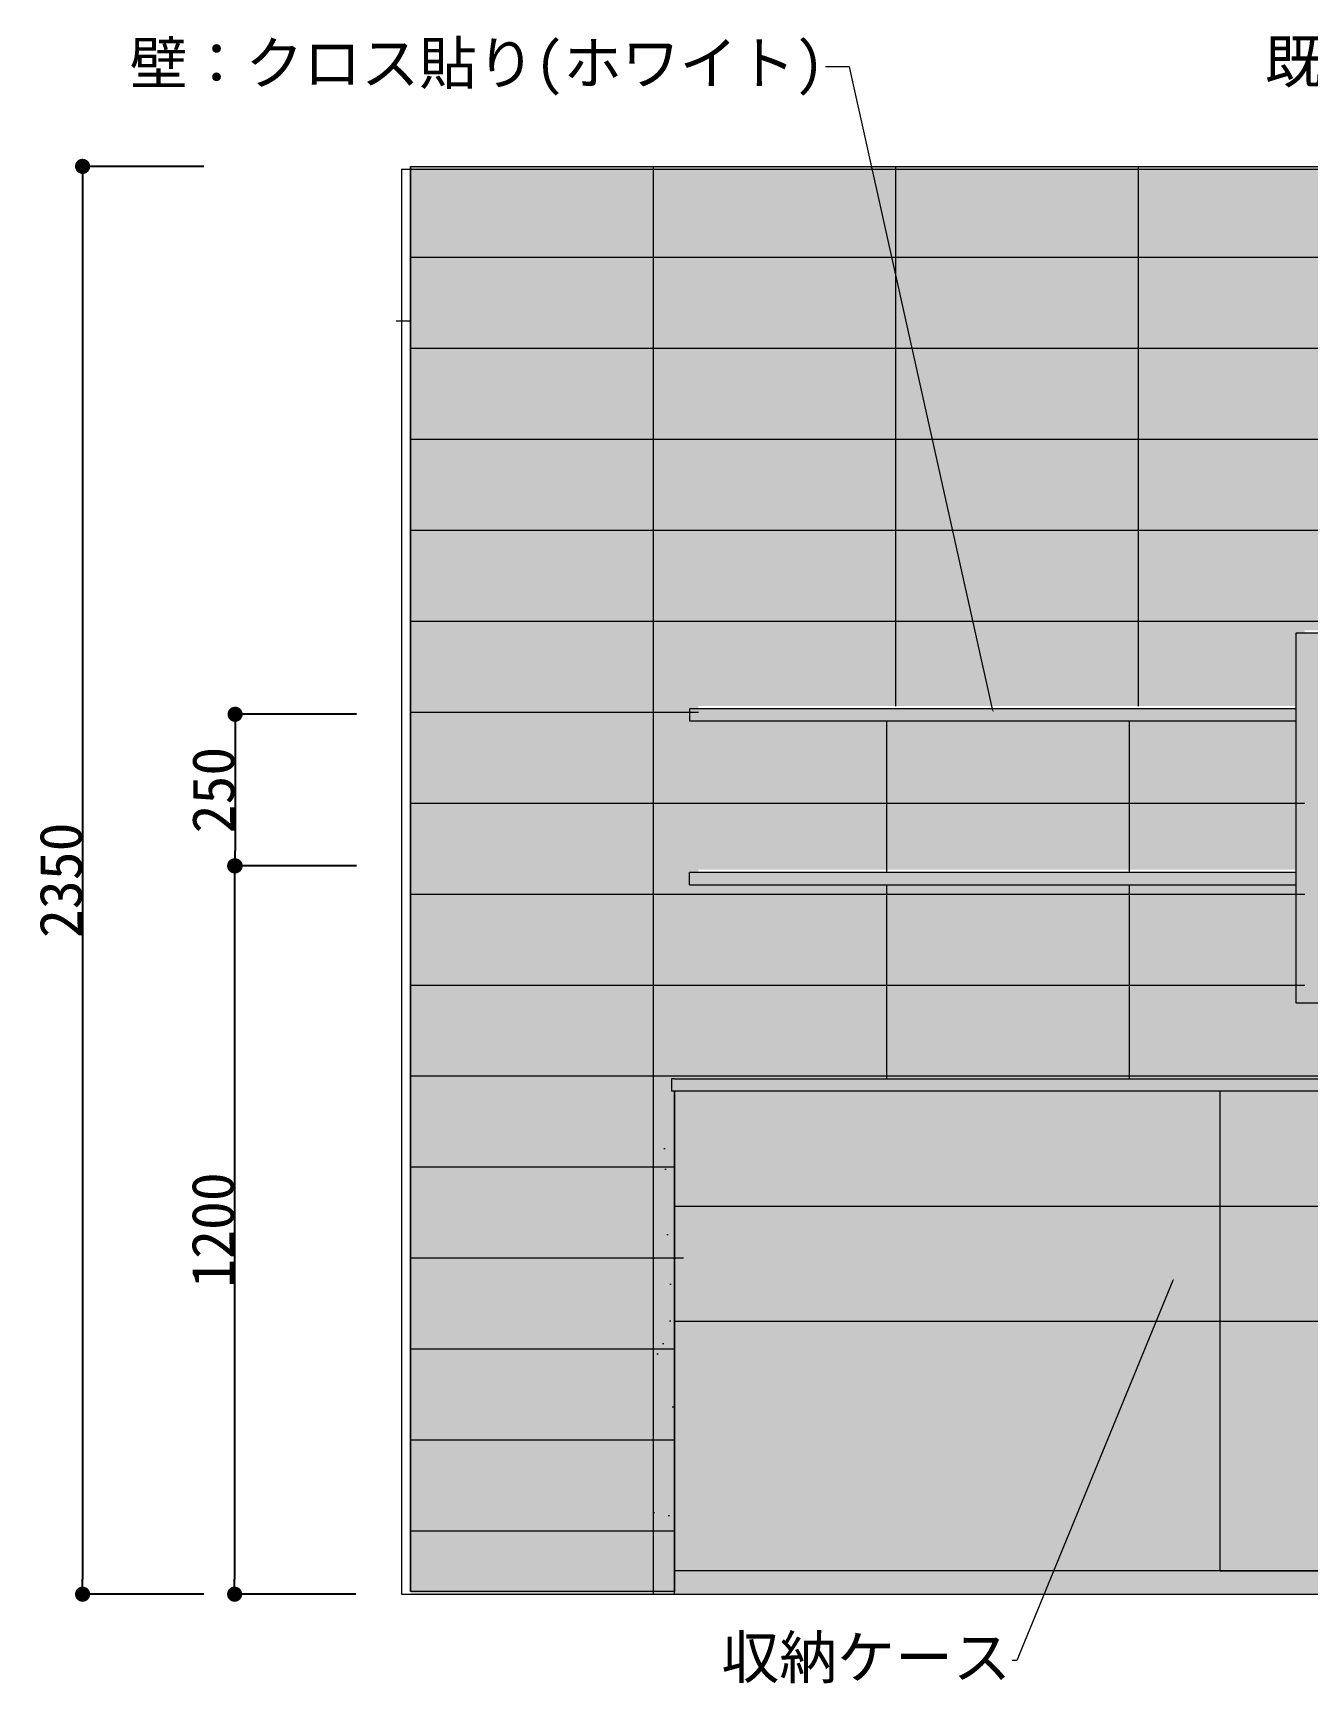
# Model space of a CAD drawing. Header units: millimetres. Extents: x -63086 to 83971, y -129912 to 13382.
# Drawn here: x 20180 to 22283, y -99062 to -96327 of the extents above; entities that cross this region are included whole.
import ezdxf
from ezdxf import colors
from ezdxf.entities.mleader import LeaderData, LeaderLine
from ezdxf.math import Vec2, Vec3

# ---------------------------------------------------------------- set-up
doc = ezdxf.new("R2010")
doc.units = ezdxf.units.MM
doc.layers.get('0').update_dxf_attribs({"lineweight": 0})
for name, color, linetype, lineweight in [('097家具', 7, 'Continuous', 0), ('展開', 7, 'Continuous', 9), ('展開建具用', 250, 'Continuous', 9)]:
    doc.layers.add(name, color=color, linetype=linetype, lineweight=lineweight)
doc.layers.add('文字', color=7, linetype='Continuous')
doc.styles.get("Standard").update_dxf_attribs({"font": 'MS Mincho.ttf'})
doc.dimstyles.new('寸法', dxfattribs={"dimtxt": 70, "dimasz": 25, "dimexe": 1.5, "dimexo": 200, "dimtad": 1, "dimdec": 0, "dimtxsty": 'Standard', "dimblk": 'DOT', "dimcen": 2.5, "dimadec": 0, "dimazin": 0, "dimtfac": 1, "dimtdec": 0, "dimtmove": 0, "dimatfit": 3, "dimfxl": 200, "dimfxlon": 1, "dimarcsym": 0})
pattern_1 = [(37.5, (3875, 404.97), (-4.64009, 141.92984), [0, -111.9632, 0, -125.222, 0, -119.6975]), (7.5, (3875, 404.97), (130.36175, 207.87928), [0, -60.4012, 0, -100.9142, 0, -38.6715]), (327.5, (3784.4, 404.97), (229.38779, 0.41678), [0, -36.83, 0, -132.588, 0, -173.101]), (317.5, (3784.4, 404.97), (221.43137, 64.6495), [0, -18.415, 0, -86.9188, 0, -99.441])]

# ---------------------------------------------------------------- blocks, each defined once
blk = doc.blocks.new('_Dot')
at = {"color": 0, "linetype": 'ByBlock', "lineweight": -2}
blk.add_line((-0.5, 0), (-1, 0), dxfattribs=at)
at = {"color": 0, "linetype": 'ByBlock', "const_width": 0.5}
blk.add_lwpolyline([(-0.25, 0, 1), (0.25, 0, 1)], format="xyb", close=True, dxfattribs=at)
blk = doc.blocks.new('*D659')
at = {"layer": 'Defpoints', "color": 0, "ltscale": 10, "transparency": 16777216}
for p in [(21264.4, -97450.1), (20513.6, -97700.1), (21264.4, -97700.1)]:
    blk.add_point(p, dxfattribs=at)
at = {"layer": '展開建具用', "color": 0, "lineweight": -2, "ltscale": 10, "transparency": 16777216}
for p, q in [((20713.6, -97450.1), (20512.1, -97450.1)), ((20513.6, -97475.1), (20513.6, -97675.1)), ((20713.6, -97700.1), (20512.1, -97700.1))]:
    blk.add_line(p, q, dxfattribs=at)
at = {"layer": '展開建具用', "color": 0, "lineweight": -2, "ltscale": 10, "transparency": 16777216, "xscale": 25, "yscale": 25, "zscale": 25}
for p, rotation in [((20513.6, -97450.1), 90), ((20513.6, -97700.1), 270)]:
    blk.add_blockref('_Dot', p, dxfattribs=dict(at, rotation=rotation))
at = {"layer": '展開建具用', "color": 0, "ltscale": 10, "transparency": 16777216, "insert": (20478, -97575.1), "char_height": 70, "attachment_point": 5, "rotation": 90}
blk.add_mtext('250', dxfattribs=at)
blk = doc.blocks.new('*D660')
at = {"layer": 'Defpoints', "color": 0, "ltscale": 10, "transparency": 16777216}
for p in [(21263.2, -97700.1), (20512.8, -98901.1), (21013.2, -98901.1)]:
    blk.add_point(p, dxfattribs=at)
at = {"layer": '展開建具用', "color": 0, "lineweight": -2, "ltscale": 10, "transparency": 16777216}
for p, q in [((20712.8, -97700.1), (20511.3, -97700.1)), ((20512.8, -97725.1), (20512.8, -98876.1)), ((20712.8, -98901.1), (20511.3, -98901.1))]:
    blk.add_line(p, q, dxfattribs=at)
at = {"layer": '展開建具用', "color": 0, "lineweight": -2, "ltscale": 10, "transparency": 16777216, "xscale": 25, "yscale": 25, "zscale": 25}
for p, rotation in [((20512.8, -97700.1), 90), ((20512.8, -98901.1), 270)]:
    blk.add_blockref('_Dot', p, dxfattribs=dict(at, rotation=rotation))
at = {"layer": '展開建具用', "color": 0, "ltscale": 10, "transparency": 16777216, "insert": (20477.2, -98300.6), "char_height": 70, "attachment_point": 5, "rotation": 90}
blk.add_mtext('1200', dxfattribs=at)
blk = doc.blocks.new('*D661')
at = {"layer": 'Defpoints', "color": 0, "ltscale": 10, "transparency": 16777216}
for p in [(20803, -96546.6), (20262, -98901.1), (20803, -98901.1)]:
    blk.add_point(p, dxfattribs=at)
at = {"layer": '展開建具用', "color": 0, "lineweight": -2, "ltscale": 10, "transparency": 16777216}
for p, q in [((20462, -96546.6), (20260.5, -96546.6)), ((20262, -96571.6), (20262, -98876.1)), ((20462, -98901.1), (20260.5, -98901.1))]:
    blk.add_line(p, q, dxfattribs=at)
at = {"layer": '展開建具用', "color": 0, "lineweight": -2, "ltscale": 10, "transparency": 16777216, "xscale": 25, "yscale": 25, "zscale": 25}
for p, rotation in [((20262, -96546.6), 90), ((20262, -98901.1), 270)]:
    blk.add_blockref('_Dot', p, dxfattribs=dict(at, rotation=rotation))
at = {"layer": '展開建具用', "color": 0, "ltscale": 10, "transparency": 16777216, "insert": (20226.4, -97723.8), "char_height": 70, "attachment_point": 5, "rotation": 90}
blk.add_mtext('2350', dxfattribs=at)

msp = doc.modelspace()

# ---------------------------------------------------------------- hatches: boundary and pattern name
at = {"layer": '097家具', "ltscale": 10, "true_color": 0xfffcf5, "transparency": 33554597}
h = msp.add_hatch(color=7, dxfattribs=at)
h.dxf.hatch_style = 1
h.paths.add_polyline_path([(22263.2131, -97441.1137), (21263.2131, -97441.1137), (21263.2131, -97461.1137), (22263.2131, -97461.1137)])
h.paths.add_polyline_path([(22263.2131, -97711.1137), (21263.2131, -97711.1137), (21263.2131, -97731.1137), (22263.2131, -97731.1137)])
at = {"layer": '展開', "ltscale": 10, "true_color": 0xffffff}
h = msp.add_hatch(color=7, dxfattribs=at)
h.dxf.hatch_style = 1
h.paths.add_polyline_path([(23888.2131, -97841.1137), (23098.2131, -97841.1137), (23098.2131, -97401.1137), (23888.2131, -97401.1137), (23888.2131, -97341.1137), (23038.2131, -97341.1137), (23038.2131, -97901.1137), (23888.2131, -97901.1137)])
h.paths.add_polyline_path([(23038.2131, -97841.1137), (22348.2131, -97841.1137), (22348.2131, -97401.1137), (23038.2131, -97401.1137), (23038.2131, -97341.1137), (22288.2131, -97341.1137), (22288.2131, -97901.1137), (23038.2131, -97901.1137)])
h.paths.add_polyline_path([(23888.2131, -97901.1137), (22288.2131, -97901.1137), (22288.2131, -97926.1137), (23888.2131, -97926.1137)])
h.paths.add_polyline_path([(22288.2131, -97341.1137), (22288.2131, -97316.1137), (22263.2131, -97316.1137), (22263.2131, -97441.1137), (22263.2131, -97926.1137), (22288.2131, -97926.1137), (22288.2131, -97901.1137)])
h.paths.add_polyline_path([(23888.2131, -97316.1137), (22288.2131, -97316.1137), (22288.2131, -97341.1137), (23038.2131, -97341.1137), (23888.2131, -97341.1137)])
h.paths.add_polyline_path([(23913.2131, -97316.1137), (23888.2131, -97316.1137), (23888.2131, -97926.1137), (23913.2131, -97926.1137)])
at = {"layer": '展開建具用', "ltscale": 10, "true_color": 0x636466, "transparency": 33554687}
h = msp.add_hatch(color=251, dxfattribs=at)
h.dxf.hatch_style = 1
h.paths.add_polyline_path([(21202.9618, -96546.5538), (20802.9618, -96546.5538), (20802.9618, -96696.5538), (21202.9618, -96696.5538)])
h = msp.add_hatch(color=251, dxfattribs=at)
h.dxf.hatch_style = 1
h.paths.add_polyline_path([(21602.9618, -96546.5538), (21202.9618, -96546.5538), (21202.9618, -96696.5538), (21202.9618, -96846.5538), (21495.4618, -96846.5538), (21602.9618, -96846.5538)])
h = msp.add_hatch(color=251, dxfattribs=at)
h.dxf.hatch_style = 1
h.paths.add_polyline_path([(22002.9618, -96546.5538), (21602.9618, -96546.5538), (21602.9618, -96696.5538), (22002.9618, -96696.5538)])
h = msp.add_hatch(color=251, dxfattribs=at)
h.dxf.hatch_style = 1
h.paths.add_polyline_path([(22402.9618, -96546.5538), (22002.9618, -96546.5538), (22002.9618, -96696.5538), (22145.4618, -96696.5538), (22402.9618, -96696.5538)])
h = msp.add_hatch(color=251, dxfattribs=at)
h.dxf.hatch_style = 1
h.paths.add_polyline_path([(21202.9618, -96696.5538), (20802.9618, -96696.5538), (20802.9618, -96846.5538), (21202.9618, -96846.5538)])
h = msp.add_hatch(color=251, dxfattribs=at)
h.dxf.hatch_style = 1
h.paths.add_polyline_path([(22002.9618, -96696.5538), (21602.9618, -96696.5538), (21602.9618, -96846.5538), (22002.9618, -96846.5538)])
h = msp.add_hatch(color=251, dxfattribs=at)
h.dxf.hatch_style = 1
h.paths.add_polyline_path([(22402.9618, -96696.5538), (22145.4618, -96696.5538), (22002.9618, -96696.5538), (22002.9618, -96846.5538), (22160.4618, -96846.5538), (22402.9618, -96846.5538)])
h = msp.add_hatch(color=251, dxfattribs=at)
h.dxf.hatch_style = 1
h.paths.add_polyline_path([(21202.9618, -96846.5538), (20802.9618, -96846.5538), (20802.9618, -96996.5538), (21202.9618, -96996.5538)])
h = msp.add_hatch(color=251, dxfattribs=at)
h.dxf.hatch_style = 1
h.paths.add_polyline_path([(21602.9618, -96846.5538), (21495.4618, -96846.5538), (21202.9618, -96846.5538), (21202.9618, -96996.5538), (21495.4618, -96996.5538), (21602.9618, -96996.5538)])
h = msp.add_hatch(color=251, dxfattribs=at)
h.dxf.hatch_style = 1
h.paths.add_polyline_path([(22002.9618, -96846.5538), (21602.9618, -96846.5538), (21602.9618, -96996.5538), (22002.9618, -96996.5538)])
h = msp.add_hatch(color=251, dxfattribs=at)
h.dxf.hatch_style = 1
h.paths.add_polyline_path([(22402.9618, -96846.5538), (22160.4618, -96846.5538), (22002.9618, -96846.5538), (22002.9618, -96996.5538), (22160.4618, -96996.5538), (22402.9618, -96996.5538)])
h = msp.add_hatch(color=251, dxfattribs=at)
h.dxf.hatch_style = 1
h.paths.add_polyline_path([(21202.9618, -96996.5538), (20802.9618, -96996.5538), (20802.9618, -97146.5538), (21202.9618, -97146.5538)])
h = msp.add_hatch(color=251, dxfattribs=at)
h.dxf.hatch_style = 1
h.paths.add_polyline_path([(21602.9618, -96996.5538), (21495.4618, -96996.5538), (21202.9618, -96996.5538), (21202.9618, -97146.5538), (21602.9618, -97146.5538)])
h = msp.add_hatch(color=251, dxfattribs=at)
h.dxf.hatch_style = 1
h.paths.add_polyline_path([(22002.9618, -96996.5538), (21602.9618, -96996.5538), (21602.9618, -97146.5538), (22002.9618, -97146.5538)])
h = msp.add_hatch(color=251, dxfattribs=at)
h.dxf.hatch_style = 1
h.paths.add_polyline_path([(22402.9618, -96996.5538), (22160.4618, -96996.5538), (22002.9618, -96996.5538), (22002.9618, -97146.5538), (22402.9618, -97146.5538)])
h = msp.add_hatch(color=251, dxfattribs=at)
h.dxf.hatch_style = 1
h.paths.add_polyline_path([(21202.9618, -97146.5538), (20802.9618, -97146.5538), (20802.9618, -97296.5538), (21202.9618, -97296.5538)])
h = msp.add_hatch(color=251, dxfattribs=at)
h.dxf.hatch_style = 1
h.paths.add_polyline_path([(21602.9618, -97146.5538), (21202.9618, -97146.5538), (21202.9618, -97296.5538), (21602.9618, -97296.5538)])
h = msp.add_hatch(color=251, dxfattribs=at)
h.dxf.hatch_style = 1
h.paths.add_polyline_path([(22002.9618, -97146.5538), (21602.9618, -97146.5538), (21602.9618, -97296.5538), (22002.9618, -97296.5538)])
h = msp.add_hatch(color=251, dxfattribs=at)
h.dxf.hatch_style = 1
h.paths.add_polyline_path([(22402.9618, -97146.5538), (22002.9618, -97146.5538), (22002.9618, -97296.5538), (22402.9618, -97296.5538)])
h = msp.add_hatch(color=251, dxfattribs=at)
h.dxf.hatch_style = 1
h.paths.add_polyline_path([(21202.9618, -97296.5538), (20802.9618, -97296.5538), (20802.9618, -97446.5538), (21202.9618, -97446.5538)])
h = msp.add_hatch(color=251, dxfattribs=at)
h.dxf.hatch_style = 1
h.paths.add_polyline_path([(21602.9618, -97296.5538), (21202.9618, -97296.5538), (21202.9618, -97446.5538), (21277.9618, -97446.5538), (21277.9618, -97436.5538), (21602.9618, -97436.5538)])
h = msp.add_hatch(color=251, dxfattribs=at)
h.dxf.hatch_style = 1
h.paths.add_polyline_path([(22002.9618, -97296.5538), (21602.9618, -97296.5538), (21602.9618, -97436.5538), (22002.9618, -97436.5538)])
h = msp.add_hatch(color=251, dxfattribs=at)
h.dxf.hatch_style = 1
h.paths.add_polyline_path([(22277.9618, -97311.5538), (22402.9618, -97311.5538), (22402.9618, -97296.5538), (22002.9618, -97296.5538), (22002.9618, -97436.5538), (22277.9618, -97436.5538)])
h = msp.add_hatch(color=251, dxfattribs=at)
h.dxf.hatch_style = 1
h.paths.add_polyline_path([(21202.9618, -97446.5538), (20802.9618, -97446.5538), (20802.9618, -97596.5538), (21202.9618, -97596.5538)])
h = msp.add_hatch(color=251, dxfattribs=at)
h.dxf.hatch_style = 1
h.paths.add_polyline_path([(21602.9618, -97456.5538), (21277.9618, -97456.5538), (21277.9618, -97446.5538), (21202.9618, -97446.5538), (21202.9618, -97596.5538), (21602.9618, -97596.5538)])
h = msp.add_hatch(color=251, dxfattribs=at)
h.dxf.hatch_style = 1
h.paths.add_polyline_path([(22002.9618, -97456.5538), (21602.9618, -97456.5538), (21602.9618, -97596.5538), (22002.9618, -97596.5538)])
h = msp.add_hatch(color=251, dxfattribs=at)
h.dxf.hatch_style = 1
h.paths.add_polyline_path([(22277.9618, -97456.5538), (22002.9618, -97456.5538), (22002.9618, -97596.5538), (22277.9618, -97596.5538)])
h = msp.add_hatch(color=251, dxfattribs=at)
h.dxf.hatch_style = 1
h.paths.add_polyline_path([(21202.9618, -97596.5538), (20802.9618, -97596.5538), (20802.9618, -97746.5538), (21202.9618, -97746.5538)])
h = msp.add_hatch(color=251, dxfattribs=at)
h.dxf.hatch_style = 1
h.paths.add_polyline_path([(21602.9618, -97596.5538), (21202.9618, -97596.5538), (21202.9618, -97746.5538), (21602.9618, -97746.5538), (21602.9618, -97726.5538), (21277.9618, -97726.5538), (21277.9618, -97706.5538), (21602.9618, -97706.5538)])
h = msp.add_hatch(color=251, dxfattribs=at)
h.dxf.hatch_style = 1
h.paths.add_polyline_path([(22002.9618, -97596.5538), (21602.9618, -97596.5538), (21602.9618, -97706.5538), (22002.9618, -97706.5538)])
h = msp.add_hatch(color=251, dxfattribs=at)
h.dxf.hatch_style = 1
h.paths.add_polyline_path([(22277.9618, -97596.5538), (22002.9618, -97596.5538), (22002.9618, -97706.5538), (22277.9618, -97706.5538)])
h = msp.add_hatch(color=251, dxfattribs=at)
h.dxf.hatch_style = 1
h.paths.add_polyline_path([(22002.9618, -97726.5538), (21602.9618, -97726.5538), (21602.9618, -97746.5538), (22002.9618, -97746.5538)])
h = msp.add_hatch(color=251, dxfattribs=at)
h.dxf.hatch_style = 1
h.paths.add_polyline_path([(22277.9618, -97726.5538), (22002.9618, -97726.5538), (22002.9618, -97746.5538), (22277.9618, -97746.5538)])
h = msp.add_hatch(color=251, dxfattribs=at)
h.dxf.hatch_style = 1
h.paths.add_polyline_path([(21202.9618, -97746.5538), (20802.9618, -97746.5538), (20802.9618, -97896.5538), (21202.9618, -97896.5538)])
h = msp.add_hatch(color=251, dxfattribs=at)
h.dxf.hatch_style = 1
h.paths.add_polyline_path([(21602.9618, -97746.5538), (21202.9618, -97746.5538), (21202.9618, -97896.5538), (21602.9618, -97896.5538)])
h = msp.add_hatch(color=251, dxfattribs=at)
h.dxf.hatch_style = 1
h.paths.add_polyline_path([(22002.9618, -97746.5538), (21602.9618, -97746.5538), (21602.9618, -97896.5538), (22002.9618, -97896.5538)])
h = msp.add_hatch(color=251, dxfattribs=at)
h.dxf.hatch_style = 1
h.paths.add_polyline_path([(22277.9618, -97746.5538), (22002.9618, -97746.5538), (22002.9618, -97896.5538), (22277.9618, -97896.5538)])
h = msp.add_hatch(color=251, dxfattribs=at)
h.dxf.hatch_style = 1
h.paths.add_polyline_path([(21202.9618, -97896.5538), (20802.9618, -97896.5538), (20802.9618, -98046.5538), (21202.9618, -98046.5538)])
h = msp.add_hatch(color=251, dxfattribs=at)
h.dxf.hatch_style = 1
h.paths.add_polyline_path([(21588.2131, -97896.5538), (21202.9618, -97896.5538), (21202.9618, -98046.5538), (21588.2131, -98046.5538)])
h.paths.add_polyline_path([(21988.2131, -97896.5538), (21588.2131, -97896.5538), (21588.2131, -98046.5538), (21988.2131, -98046.5538)])
h.paths.add_polyline_path([(22388.2131, -97926.1137), (22263.2131, -97926.1137), (22263.2131, -97896.5538), (21988.2131, -97896.5538), (21988.2131, -98046.5538), (22388.2131, -98046.5538)])
h.paths.add_polyline_path([(22788.2131, -97926.1137), (22388.2131, -97926.1137), (22388.2131, -98046.5538), (22788.2131, -98046.5538)])
h.paths.add_polyline_path([(23211.0873, -97926.1137), (22788.2131, -97926.1137), (22788.2131, -98046.5538), (23211.0873, -98046.5538)])
h.paths.add_polyline_path([(23611.0873, -97926.1137), (23211.0873, -97926.1137), (23211.0873, -98046.5538), (23611.0873, -98046.5538)])
h.paths.add_polyline_path([(23997.9618, -97901.1137), (23913.2131, -97901.1137), (23913.2131, -97926.1137), (23611.0873, -97926.1137), (23611.0873, -98046.5538), (23997.9618, -98046.5538)])
h.paths.add_polyline_path([(23997.9618, -98046.5538), (23611.0873, -98046.5538), (23611.0873, -98051.1137), (23978.2131, -98051.1137), (23983.2131, -98051.1137), (23983.2131, -98071.1137), (23978.2131, -98071.1137), (23978.2131, -98201.1137), (23997.9618, -98201.1137)])
h.paths.add_polyline_path([(24397.9618, -98046.5538), (23997.9618, -98046.5538), (23997.9618, -98201.1137), (24397.9618, -98201.1137)])
h.paths.add_polyline_path([(23611.0873, -98046.5538), (23211.0873, -98046.5538), (23211.0873, -98051.1137), (23611.0873, -98051.1137)])
h.paths.add_polyline_path([(23211.0873, -98046.5538), (22788.2131, -98046.5538), (22788.2131, -98051.1137), (23211.0873, -98051.1137)])
h.paths.add_polyline_path([(22788.2131, -98046.5538), (22388.2131, -98046.5538), (22388.2131, -98051.1137), (22788.2131, -98051.1137)])
h.paths.add_polyline_path([(22388.2131, -98046.5538), (21988.2131, -98046.5538), (21988.2131, -98051.1137), (22388.2131, -98051.1137)])
h = msp.add_hatch(color=251, dxfattribs=at)
h.dxf.hatch_style = 1
h.paths.add_polyline_path([(21202.9618, -98046.5538), (20802.9618, -98046.5538), (20802.9618, -98196.5538), (21202.9618, -98196.5538)])
at = {"layer": '展開建具用', "ltscale": 10, "true_color": 0x000000, "transparency": 33554687}
h = msp.add_hatch(dxfattribs=at)
h.set_pattern_fill('AR-SAND', color=18, scale=2.9)
h.set_pattern_definition(pattern_1)
h.paths.add_polyline_path([(21238.2131, -98071.1137), (21233.2131, -98071.1137), (21233.2131, -98051.1137), (21238.2131, -98051.1137), (21588.2131, -98051.1137), (21588.2131, -98046.5538), (21202.9618, -98046.5538), (21202.9618, -98196.5538), (21238.2131, -98196.5538)])
h.paths.add_polyline_path([(21238.2131, -98196.5538), (21202.9618, -98196.5538), (21202.9618, -98346.5538), (21238.2131, -98346.5538)])
h.paths.add_polyline_path([(21238.2131, -98346.5538), (21202.9618, -98346.5538), (21202.9618, -98496.5538), (21238.2131, -98496.5538)])
h.paths.add_polyline_path([(21238.2131, -98496.5538), (21202.9618, -98496.5538), (21202.9618, -98646.5538), (21238.2131, -98646.5538)])
h.paths.add_polyline_path([(21238.2131, -98646.5538), (21202.9618, -98646.5538), (21202.9618, -98796.5538), (21238.2131, -98796.5538)])
h.paths.add_polyline_path([(21238.2131, -98796.5538), (21202.9618, -98796.5538), (21202.9618, -98896.5538), (21238.2131, -98896.5538)])
h = msp.add_hatch(dxfattribs=at)
h.set_pattern_fill('AR-SAND', color=18, scale=2.9)
h.set_pattern_definition(pattern_1)
h.paths.add_polyline_path([(21238.2131, -98071.1137), (21233.2131, -98071.1137), (21233.2131, -98051.1137), (21238.2131, -98051.1137), (21588.2131, -98051.1137), (21588.2131, -98046.5538), (21202.9618, -98046.5538), (21202.9618, -98196.5538), (21238.2131, -98196.5538)])
h.paths.add_polyline_path([(21238.2131, -98196.5538), (21202.9618, -98196.5538), (21202.9618, -98346.5538), (21238.2131, -98346.5538)])
h.paths.add_polyline_path([(21238.2131, -98346.5538), (21202.9618, -98346.5538), (21202.9618, -98496.5538), (21238.2131, -98496.5538)])
h.paths.add_polyline_path([(21238.2131, -98496.5538), (21202.9618, -98496.5538), (21202.9618, -98646.5538), (21238.2131, -98646.5538)])
h.paths.add_polyline_path([(21238.2131, -98646.5538), (21202.9618, -98646.5538), (21202.9618, -98796.5538), (21238.2131, -98796.5538)])
h.paths.add_polyline_path([(21238.2131, -98796.5538), (21202.9618, -98796.5538), (21202.9618, -98896.5538), (21238.2131, -98896.5538)])
at = {"layer": '展開建具用', "ltscale": 10, "true_color": 0x636466, "transparency": 33554687}
h = msp.add_hatch(color=251, dxfattribs=at)
h.dxf.hatch_style = 1
h.paths.add_polyline_path([(21238.2131, -98071.1137), (21233.2131, -98071.1137), (21233.2131, -98051.1137), (21238.2131, -98051.1137), (21588.2131, -98051.1137), (21588.2131, -98046.5538), (21202.9618, -98046.5538), (21202.9618, -98196.5538), (21238.2131, -98196.5538)])
h.paths.add_polyline_path([(21238.2131, -98196.5538), (21202.9618, -98196.5538), (21202.9618, -98346.5538), (21238.2131, -98346.5538)])
h.paths.add_polyline_path([(21238.2131, -98346.5538), (21202.9618, -98346.5538), (21202.9618, -98496.5538), (21238.2131, -98496.5538)])
h.paths.add_polyline_path([(21238.2131, -98496.5538), (21202.9618, -98496.5538), (21202.9618, -98646.5538), (21238.2131, -98646.5538)])
h.paths.add_polyline_path([(21238.2131, -98646.5538), (21202.9618, -98646.5538), (21202.9618, -98796.5538), (21238.2131, -98796.5538)])
h.paths.add_polyline_path([(21238.2131, -98796.5538), (21202.9618, -98796.5538), (21202.9618, -98901.1137), (21238.2131, -98901.1137)])
at = {"layer": '展開建具用', "ltscale": 10, "true_color": 0xfafafa, "transparency": 33554687}
h = msp.add_hatch(color=7, dxfattribs=at)
h.dxf.hatch_style = 1
h.paths.add_polyline_path([(21988.2131, -98051.1137), (21238.2131, -98051.1137), (21233.2131, -98051.1137), (21233.2131, -98071.1137), (21238.2131, -98071.1137), (21988.2131, -98071.1137)])
h.paths.add_polyline_path([(22388.2131, -98051.1137), (21988.2131, -98051.1137), (21988.2131, -98071.1137), (22388.2131, -98071.1137)])
h.paths.add_polyline_path([(22788.2131, -98051.1137), (22388.2131, -98051.1137), (22388.2131, -98071.1137), (22788.2131, -98071.1137)])
h.paths.add_polyline_path([(23611.0873, -98051.1137), (23211.0873, -98051.1137), (23211.0873, -98071.1137), (23611.0873, -98071.1137)])
h.paths.add_polyline_path([(23983.2131, -98051.1137), (23978.2131, -98051.1137), (23611.0873, -98051.1137), (23611.0873, -98071.1137), (23978.2131, -98071.1137), (23983.2131, -98071.1137)])
at = {"layer": '展開建具用', "ltscale": 10, "true_color": 0x636466, "transparency": 33554687}
h = msp.add_hatch(color=251, dxfattribs=at)
h.dxf.hatch_style = 1
h.paths.add_polyline_path([(21988.2131, -98046.5538), (21588.2131, -98046.5538), (21588.2131, -98051.1137), (21988.2131, -98051.1137)])
at = {"layer": '展開建具用', "ltscale": 10, "true_color": 0xfafafa, "transparency": 33554687}
h = msp.add_hatch(color=7, dxfattribs=at)
h.dxf.hatch_style = 1
h.paths.add_polyline_path([(22138.2131, -98071.1137), (21238.2131, -98071.1137), (21238.2131, -98261.1137), (22138.2131, -98261.1137)])
h.paths.add_polyline_path([(23038.2131, -98071.1137), (22138.2131, -98071.1137), (22138.2131, -98261.1137), (23038.2131, -98261.1137)])
h.paths.add_polyline_path([(23978.2131, -98071.1137), (23038.2131, -98071.1137), (23038.2131, -98261.1137), (23978.2131, -98261.1137)])
h.paths.add_polyline_path([(23978.2131, -98261.1137), (23038.2131, -98261.1137), (23038.2131, -98451.1137), (23978.2131, -98451.1137)])
h.paths.add_polyline_path([(23038.2131, -98261.1137), (22138.2131, -98261.1137), (22138.2131, -98451.1137), (23038.2131, -98451.1137)])
h.paths.add_polyline_path([(22138.2131, -98261.1137), (21238.2131, -98261.1137), (21238.2131, -98451.1137), (22138.2131, -98451.1137)])
h.paths.add_polyline_path([(22032.8464, -98451.1137), (21238.2131, -98451.1137), (21238.2131, -98862.7992), (21863.743, -98862.7992)])
h.paths.add_polyline_path([(23038.2131, -98451.1137), (22138.2131, -98451.1137), (22138.2131, -98862.7992), (23038.2131, -98862.7992)])
h.paths.add_polyline_path([(23978.2131, -98451.1137), (23038.2131, -98451.1137), (23038.2131, -98862.7992), (23978.2131, -98862.7992)])
h.paths.add_polyline_path([(22138.2131, -98451.1137), (22032.8464, -98451.1137), (21863.743, -98862.7992), (22138.2131, -98862.7992)])
at = {"layer": '展開建具用', "ltscale": 10, "true_color": 0x636466, "transparency": 33554687}
h = msp.add_hatch(color=251, dxfattribs=at)
h.dxf.hatch_style = 1
h.paths.add_polyline_path([(21202.9618, -98196.5538), (20802.9618, -98196.5538), (20802.9618, -98346.5538), (21202.9618, -98346.5538)])
h = msp.add_hatch(color=251, dxfattribs=at)
h.dxf.hatch_style = 1
h.paths.add_polyline_path([(21202.9618, -98346.5538), (20802.9618, -98346.5538), (20802.9618, -98496.5538), (21202.9618, -98496.5538)])
h = msp.add_hatch(color=251, dxfattribs=at)
h.dxf.hatch_style = 1
h.paths.add_polyline_path([(21202.9618, -98496.5538), (20802.9618, -98496.5538), (20802.9618, -98646.5538), (21202.9618, -98646.5538)])
h = msp.add_hatch(color=251, dxfattribs=at)
h.dxf.hatch_style = 1
h.paths.add_polyline_path([(21202.9618, -98646.5538), (20802.9618, -98646.5538), (20802.9618, -98796.5538), (21202.9618, -98796.5538)])
h = msp.add_hatch(color=251, dxfattribs=at)
h.dxf.hatch_style = 1
h.paths.add_polyline_path([(21202.9618, -98796.5538), (20802.9618, -98796.5538), (20802.9618, -98901.1137), (21202.9618, -98901.1137)])
at = {"layer": '展開建具用', "ltscale": 10, "true_color": 0xfafafa, "transparency": 33554687}
h = msp.add_hatch(color=7, dxfattribs=at)
h.dxf.hatch_style = 1
h.paths.add_polyline_path([(23978.2131, -98862.7992), (21863.743, -98862.7992), (21848.005, -98901.1137), (23978.2131, -98901.1137)])
h.paths.add_polyline_path([(21863.743, -98862.7992), (21238.2131, -98862.7992), (21238.2131, -98896.5538), (21238.2131, -98901.1137), (21848.005, -98901.1137)])

# ---------------------------------------------------------------- linework, layer by layer
at = {"layer": '展開建具用', "ltscale": 10}
for p, q in [((20788.2131, -96551.1137), (24778.2131, -96551.1137)), ((20788.2131, -96551.1137), (20788.2131, -98901.1137)), ((20788.2131, -96551.1137), (21488.2131, -96551.1137)), ((20802.9618, -96546.5538), (20802.9618, -98896.5538)), ((20802.9618, -96546.5538), (20802.9618, -96696.5538)), ((21202.9618, -96546.5538), (21202.9618, -98896.5538)), ((21480.7131, -96551.1137), (21495.7131, -96551.1137)), ((21602.9618, -96546.5538), (21602.9618, -97436.5538)), ((22002.9618, -96546.5538), (22002.9618, -97436.5538)), ((20802.9618, -96696.5538), (21495.4618, -96696.5538)), ((21495.7131, -96696.5538), (22130.7131, -96696.5538)), ((22130.7131, -96696.5538), (22788.2131, -96696.5538)), ((20779.0141, -96801.1137), (20804.0141, -96801.1137)), ((20788.2131, -96801.1137), (20788.2131, -98001.1137)), ((20802.9618, -96846.5538), (21495.4618, -96846.5538)), ((21480.7131, -96846.5538), (22145.7131, -96846.5538)), ((22145.7131, -96846.5538), (22788.2131, -96846.5538)), ((20802.9618, -96996.5538), (21495.4618, -96996.5538)), ((21480.7131, -96996.5538), (22145.7131, -96996.5538)), ((22145.7131, -96996.5538), (22788.2131, -96996.5538)), ((20802.9618, -97146.5538), (24792.9618, -97146.5538)), ((20802.9618, -97296.5538), (24792.9618, -97296.5538)), ((22263.2131, -97316.1137), (22263.2131, -97926.1137)), ((23913.2131, -97316.1137), (22263.2131, -97316.1137)), ((22263.2131, -97316.1137), (22263.2131, -97441.1137)), ((20802.9618, -97446.5538), (21277.9618, -97446.5538)), ((22263.2131, -97441.1137), (21263.2131, -97441.1137)), ((21263.2131, -97441.1137), (21263.2131, -97461.1137)), ((21263.2131, -97461.1137), (22263.2131, -97461.1137)), ((21588.2131, -97461.1137), (21588.2131, -97711.1137)), ((21988.2131, -97461.1137), (21988.2131, -97711.1137)), ((20802.9618, -97596.5538), (22277.9618, -97596.5538)), ((22263.2131, -97711.1137), (21263.2131, -97711.1137)), ((21263.2131, -97731.1137), (21263.2131, -97711.1137)), ((20802.9618, -97746.5538), (22277.9618, -97746.5538)), ((21263.2131, -97731.1137), (22263.2131, -97731.1137)), ((21588.2131, -97731.1137), (21588.2131, -98051.1137)), ((21988.2131, -97731.1137), (21988.2131, -98051.1137)), ((20802.9618, -97896.5538), (22277.9618, -97896.5538)), ((22263.2131, -97926.1137), (23913.2131, -97926.1137)), ((20802.9618, -98046.5538), (21202.9618, -98046.5538)), ((21202.9618, -98046.5538), (24397.9618, -98046.5538)), ((21238.2131, -98051.1137), (21233.2131, -98051.1137)), ((21233.2131, -98051.1137), (21233.2131, -98071.1137)), ((21238.2131, -98051.1137), (23978.2131, -98051.1137)), ((21588.2131, -98046.5538), (24792.9618, -98046.5538)), ((21233.2131, -98071.1137), (21238.2131, -98071.1137)), ((21238.2131, -98901.1137), (21238.2131, -98071.1137)), ((21238.2131, -98071.1137), (23978.2131, -98071.1137)), ((21238.2131, -98071.1137), (21238.2131, -98896.5538)), ((22138.2131, -98862.7992), (22138.2131, -98071.1137)), ((20802.9618, -98196.5538), (21202.9618, -98196.5538)), ((21202.9618, -98196.5538), (21238.2131, -98196.5538)), ((21238.2131, -98261.1137), (23978.2131, -98261.1137)), ((20802.9618, -98346.5538), (21202.9618, -98346.5538)), ((21202.9618, -98346.5538), (21238.2131, -98346.5538)), ((21238.2131, -98346.5538), (21252.9618, -98346.5538)), ((21238.2131, -98451.1137), (23978.2131, -98451.1137)), ((20802.9618, -98496.5538), (21202.9618, -98496.5538)), ((21202.9618, -98496.5538), (21238.2131, -98496.5538)), ((20802.9618, -98646.5538), (21202.9618, -98646.5538)), ((21202.9618, -98646.5538), (21238.2131, -98646.5538)), ((20802.9618, -98796.5538), (21202.9618, -98796.5538)), ((21202.9618, -98796.5538), (21238.2131, -98796.5538)), ((23978.2131, -98862.7992), (21238.2131, -98862.7992)), ((22138.2131, -98862.7992), (23978.2131, -98862.7992)), ((20788.2131, -98901.1137), (24778.2131, -98901.1137)), ((20788.2131, -98901.1137), (21238.2131, -98901.1137)), ((20788.2131, -98901.1137), (21252.78, -98901.1137)), ((21202.9618, -98896.5538), (21202.9618, -98896.5538)), ((21202.9618, -98896.5538), (21202.9618, -98901.1137)), ((21252.78, -98901.1137), (23978.386, -98901.1137))]:
    msp.add_line(p, q, dxfattribs=at)
msp.add_lwpolyline([(21238.2131, -98896.5538), (20802.9618, -98896.5538), (20802.9618, -96546.5538), (24792.9618, -96546.5538), (24792.9618, -98896.5538), (23997.9618, -98896.5538)], dxfattribs=at)

# ---------------------------------------------------------------- dimensions: what is measured, and where the dimension line sits
for base, p1, p2, text, picture, middle in [((20262.0378, -98901.1137), (20802.9618, -96546.5538), (20802.9618, -98901.1137), '2350', '*D661', (20226.4128, -97723.8338)), ((20512.7887, -98901.1137), (21263.2131, -97700.0726), (21013.2131, -98901.1137), '1200', '*D660', (20477.1637, -98300.5932))]:
    dim = msp.add_linear_dim(base=base, p1=p1, p2=p2, angle=90, text=text, dimstyle='寸法', dxfattribs=at)
    dim.commit()
    dim.dimension.update_dxf_attribs({"geometry": picture, "text_midpoint": middle})
dim = msp.add_linear_dim(base=(20513.6337, -97700.0726), p1=(21264.3542, -97450.0726), p2=(21264.3542, -97700.0726), angle=90, dimstyle='寸法', dxfattribs=at)
dim.commit()
dim.dimension.update_dxf_attribs({"geometry": '*D659', "text_midpoint": (20478.0087, -97575.0726)})

# ---------------------------------------------------------------- leaders
at = {"layer": '文字', "ltscale": 10}
ml = msp.add_multileader_mtext('Standard', dxfattribs=at)
ml.set_content('壁：クロス貼り(ホワイト)', color=256)
ml.set_leader_properties(lineweight=0)
ml.build(insert=Vec2(0, 0))
ctx = ml.context
ctx.base_point, ctx.char_height, ctx.plane_origin = Vec3(20279.2903, -96382.4544), 70, Vec3(20230.9196, -97034.4098)
ctx.text_align_type = 2
notes = []
notes.append((ctx, [(1, (1, 1, 0), (21527.0933, -96382.4544), (-1, 0), 39.803, [(0, [(21764.5055, -97447.6387)], 0, [])])]))
ctx.mtext.insert, ctx.mtext.width, ctx.mtext.alignment, ctx.mtext.flow_direction = Vec3(21485.2903, -96341.2544), 1181.545645, 3, 5
ml = msp.add_multileader_mtext('Standard', dxfattribs=at)
ml.set_content('既存窓（ホワイト）', color=256)
ml.set_leader_properties(lineweight=0)
ml.build(insert=Vec2(0, 0))
ctx = ml.context
ctx.base_point, ctx.char_height, ctx.plane_origin = Vec3(22222.9773, -96379.853), 70, Vec3(21817.0066, -97031.8083)
ctx.text_align_type = 2
notes.append((ctx, [(1, (1, 1, 0), (23113.1803, -96379.853), (-1, 0), 39.803, [(0, [(23285.1531, -97377.1147)], 0, [])])]))
ctx.mtext.insert, ctx.mtext.width, ctx.mtext.alignment, ctx.mtext.flow_direction = Vec3(23071.3773, -96338.653), 908.671709, 3, 5
ml = msp.add_multileader_mtext('Standard', dxfattribs=at)
ml.set_content('収納ケース', color=256)
ml.set_leader_properties(lineweight=0)
ml.build(insert=Vec2(0, 0))
ctx = ml.context
ctx.base_point, ctx.char_height, ctx.plane_origin = Vec3(21298.7677, -99010.2709), 70, Vec3(21479.269, -99687.1471)
ctx.text_align_type = 2
notes.append((ctx, [(0, (1, 1, 0), (21803.1677, -99010.2709), (-1, 0), 8, [(0, [(22062.0723, -98379.9626)], 0, [])])]))
ctx.mtext.insert, ctx.mtext.width, ctx.mtext.alignment, ctx.mtext.flow_direction = Vec3(21793.1677, -98970.2709), 983.151021, 3, 5
for ctx, leaders in notes:
    for number, flags, end, landing, length, lines in leaders:
        leader = LeaderData()
        leader.index, (leader.has_last_leader_line, leader.has_dogleg_vector, leader.attachment_direction) = number, flags
        leader.last_leader_point, leader.dogleg_vector, leader.dogleg_length = Vec3(end), Vec3(landing), length
        for number, points, colour, breaks in lines:
            line = LeaderLine()
            line.index, line.vertices, line.color, line.breaks = number, Vec3.list(points), colors.encode_raw_color(colour), breaks
            leader.lines.append(line)
        ctx.leaders.append(leader)

doc.saveas('drawing.dxf')
